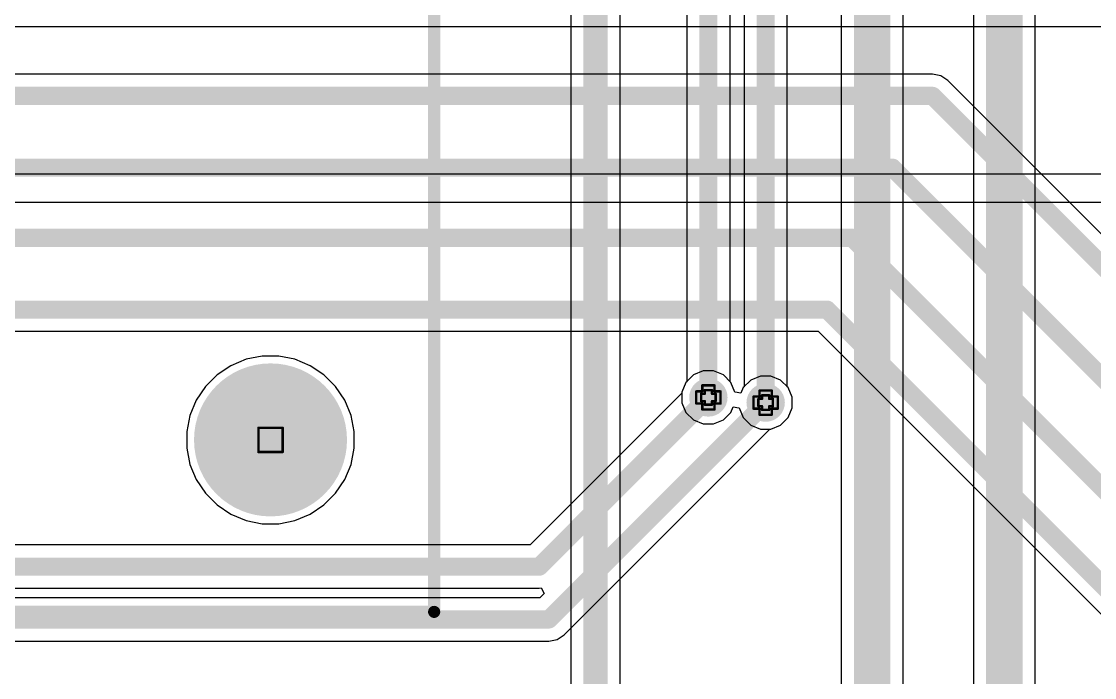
# Model space of a CAD drawing. Header units: inches. Extents: x -7 to 5163, y -3 to 5149.
# Drawn here: x 103.37 to 125.84, y 67.67 to 81.41 of the extents above; entities that cross this region are included whole.
import ezdxf

# ---------------------------------------------------------------- set-up
doc = ezdxf.new("R2010")
doc.units = ezdxf.units.IN
for name, color, linetype in [('Bottom Layer', 5, 'Continuous'), ('Bottom Solder', 6, 'Continuous'), ('Drill Drawing', 1, 'Continuous'), ('GND', 76, 'Continuous'), ('Multi-Layer', 9, 'Continuous'), ('Pad Holes', 156, 'Continuous'), ('PWR', 16, 'Continuous'), ('Top Layer', 1, 'Continuous'), ('Top Overlay', 2, 'Continuous'), ('Top Solder', 216, 'Continuous'), ('Via Holes', 16, 'Continuous')]:
    doc.layers.add(name, color=color, linetype=linetype)

msp = doc.modelspace()

# ---------------------------------------------------------------- hatches: boundary and pattern name
at = {"layer": 'Bottom Layer'}
h = msp.add_hatch(color=5, dxfattribs=at)
edge = h.paths.add_edge_path()
edge.add_arc((108.585, 72.644), 1.5, 0, 360)
h = msp.add_hatch(color=5, dxfattribs=at)
edge = h.paths.add_edge_path()
edge.add_arc((117.754, 73.533), 0.3, 0, 360)
h = msp.add_hatch(color=5, dxfattribs=at)
edge = h.paths.add_edge_path()
edge.add_arc((118.954, 73.425), 0.3, 0, 360)
at = {"layer": 'Bottom Solder'}
h = msp.add_hatch(color=6, dxfattribs=at)
edge = h.paths.add_edge_path()
edge.add_arc((108.585, 72.644), 1.602, 0, 360)
h = msp.add_hatch(color=6, dxfattribs=at)
edge = h.paths.add_edge_path()
edge.add_arc((117.754, 73.533), 0.402, 0, 360)
h = msp.add_hatch(color=6, dxfattribs=at)
edge = h.paths.add_edge_path()
edge.add_arc((118.954, 73.425), 0.402, 0, 360)
at = {"layer": 'GND'}
h = msp.add_hatch(color=76, dxfattribs=at)
edge = h.paths.add_edge_path()
edge.add_arc((108.585, 72.644), 1.5, 0, 360)
h = msp.add_hatch(color=76, dxfattribs=at)
edge = h.paths.add_edge_path()
edge.add_arc((117.754, 73.533), 0.3, 0, 360)
h = msp.add_hatch(color=76, dxfattribs=at)
edge = h.paths.add_edge_path()
edge.add_arc((118.954, 73.425), 0.3, 0, 360)
at = {"layer": 'Multi-Layer'}
h = msp.add_hatch(color=9, dxfattribs=at)
edge = h.paths.add_edge_path()
edge.add_arc((108.585, 72.644), 1.5, 0, 360)
at = {"layer": 'Pad Holes'}
h = msp.add_hatch(color=7, dxfattribs=at)
edge = h.paths.add_edge_path()
edge.add_arc((108.585, 72.644), 1.5, 0, 360)
at = {"layer": 'PWR'}
h = msp.add_hatch(color=16, dxfattribs=at)
edge = h.paths.add_edge_path()
edge.add_arc((108.585, 72.644), 1.5, 0, 360)
h = msp.add_hatch(color=16, dxfattribs=at)
edge = h.paths.add_edge_path()
edge.add_arc((117.754, 73.533), 0.3, 0, 360)
h = msp.add_hatch(color=16, dxfattribs=at)
edge = h.paths.add_edge_path()
edge.add_arc((118.954, 73.425), 0.3, 0, 360)
at = {"layer": 'Top Layer'}
h = msp.add_hatch(color=1, dxfattribs=at)
edge = h.paths.add_edge_path()
edge.add_arc((108.585, 72.644), 1.5, 0, 360)
h = msp.add_hatch(color=1, dxfattribs=at)
edge = h.paths.add_edge_path()
edge.add_arc((117.754, 73.533), 0.3, 0, 360)
h = msp.add_hatch(color=1, dxfattribs=at)
edge = h.paths.add_edge_path()
edge.add_arc((118.954, 73.425), 0.3, 0, 360)
at = {"layer": 'Top Solder'}
h = msp.add_hatch(color=216, dxfattribs=at)
edge = h.paths.add_edge_path()
edge.add_arc((108.585, 72.644), 1.602, 0, 360)
h = msp.add_hatch(color=216, dxfattribs=at)
edge = h.paths.add_edge_path()
edge.add_arc((117.754, 73.533), 0.402, 0, 360)
h = msp.add_hatch(color=216, dxfattribs=at)
edge = h.paths.add_edge_path()
edge.add_arc((118.954, 73.425), 0.402, 0, 360)
at = {"layer": 'Via Holes'}
h = msp.add_hatch(color=7, dxfattribs=at)
edge = h.paths.add_edge_path()
edge.add_arc((117.754, 73.533), 0.15, 0, 360)
h = msp.add_hatch(color=7, dxfattribs=at)
edge = h.paths.add_edge_path()
edge.add_arc((118.954, 73.425), 0.15, 0, 360)

# ---------------------------------------------------------------- linework, layer by layer
at = {"layer": 'Bottom Layer'}
for p, q in [((124.599, 56.197), (124.599, 120.167)), ((123.305, 119.899), (123.305, 56.197)), ((121.831, 40.183), (121.831, 118.109)), ((118.208, 73.863), (118.208, 91.948)), ((117.301, 91.76), (117.301, 73.863)), ((114.874, 90.671), (114.874, 55.358)), ((115.91, 55.143), (115.91, 90.671)), ((120.536, 85.093), (120.536, 40.183)), ((118.501, 84.461), (118.501, 73.756)), ((119.407, 73.756), (119.407, 84.273)), ((108.412, 74.398), (108.073, 74.331)), ((108.758, 74.398), (108.412, 74.398)), ((109.097, 74.331), (108.758, 74.398)), ((107.754, 74.198), (107.467, 74.006)), ((108.073, 74.331), (107.754, 74.198)), ((109.416, 74.198), (109.097, 74.331)), ((109.703, 74.006), (109.416, 74.198)), ((107.467, 74.006), (107.223, 73.762)), ((109.947, 73.762), (109.703, 74.006)), ((107.223, 73.762), (107.031, 73.475)), ((110.139, 73.475), (109.947, 73.762)), ((117.285, 73.847), (117.2, 73.643)), ((117.301, 73.863), (117.285, 73.847)), ((118.224, 73.847), (118.208, 73.863)), ((118.308, 73.645), (118.224, 73.847)), ((118.484, 73.739), (118.435, 73.622)), ((118.501, 73.756), (118.484, 73.739)), ((119.423, 73.739), (119.407, 73.756)), ((119.508, 73.536), (119.423, 73.739)), ((117.2, 73.643), (117.2, 73.423)), ((118.315, 73.642), (118.308, 73.645)), ((118.435, 73.622), (118.315, 73.642)), ((119.508, 73.315), (119.508, 73.536)), ((107.031, 73.475), (106.898, 73.156)), ((110.272, 73.156), (110.139, 73.475)), ((117.2, 73.423), (117.285, 73.219)), ((118.224, 73.219), (118.273, 73.337)), ((118.273, 73.337), (118.393, 73.316)), ((118.393, 73.316), (118.401, 73.313)), ((118.401, 73.313), (118.484, 73.112)), ((119.423, 73.112), (119.508, 73.315)), ((106.898, 73.156), (106.831, 72.817)), ((110.339, 72.817), (110.272, 73.156)), ((117.285, 73.219), (117.441, 73.063)), ((117.441, 73.063), (117.644, 72.979)), ((117.865, 72.979), (118.068, 73.063)), ((118.068, 73.063), (118.224, 73.219)), ((118.484, 73.112), (118.64, 72.956)), ((119.268, 72.956), (119.423, 73.112)), ((106.831, 72.817), (106.831, 72.471)), ((110.339, 72.471), (110.339, 72.817)), ((117.644, 72.979), (117.865, 72.979)), ((118.64, 72.956), (118.844, 72.871)), ((118.844, 72.871), (119.064, 72.871)), ((119.064, 72.871), (119.268, 72.956)), ((106.831, 72.471), (106.898, 72.132)), ((110.272, 72.132), (110.339, 72.471)), ((106.898, 72.132), (107.031, 71.813)), ((110.139, 71.813), (110.272, 72.132)), ((107.031, 71.813), (107.223, 71.526)), ((109.947, 71.526), (110.139, 71.813)), ((107.223, 71.526), (107.467, 71.282)), ((109.703, 71.282), (109.947, 71.526)), ((107.467, 71.282), (107.754, 71.09)), ((109.416, 71.09), (109.703, 71.282)), ((107.754, 71.09), (108.073, 70.957)), ((109.097, 70.957), (109.416, 71.09)), ((108.073, 70.957), (108.412, 70.89)), ((108.412, 70.89), (108.758, 70.89)), ((108.758, 70.89), (109.097, 70.957))]:
    msp.add_line(p, q, dxfattribs=at)
for points in [[(123.952, 56.197, 0.762, 0.762, 0), (123.952, 120.167, 0.762, 0.762, 0)], [(121.183, 40.183, 0.762, 0.762, 0), (121.183, 118.109, 0.762, 0.762, 0)], [(117.754, 73.533, 0.381, 0.381, 0), (117.754, 91.948, 0.381, 0.381, 0)], [(115.392, 55.143, 0.508, 0.508, 0), (115.392, 90.868, 0.508, 0.508, 0)], [(118.954, 73.425, 0.381, 0.381, 0), (118.954, 84.461, 0.381, 0.381, 0)]]:
    msp.add_lwpolyline(points, format="xyseb", dxfattribs=at)
for points in [[(117.659, 73.533, 0.191, 0.191, 1), (117.85, 73.533, 0.191, 0.191, 1)], [(118.859, 73.425, 0.191, 0.191, 1), (119.049, 73.425, 0.191, 0.191, 1)]]:
    msp.add_lwpolyline(points, format="xyseb", close=True, dxfattribs=at)
at = {"layer": 'Drill Drawing'}
for points in [[(117.627, 73.66, 0.0508, 0.0508, 0), (117.627, 73.787, 0.0508, 0.0508, 0)], [(117.627, 73.787, 0.0508, 0.0508, 0), (117.881, 73.787, 0.0508, 0.0508, 0)], [(117.678, 73.609, 0.0508, 0.0508, 0), (117.678, 73.685, 0.0508, 0.0508, 0)], [(117.678, 73.685, 0.0508, 0.0508, 0), (117.831, 73.685, 0.0508, 0.0508, 0)], [(117.831, 73.609, 0.0508, 0.0508, 0), (117.831, 73.685, 0.0508, 0.0508, 0)], [(117.881, 73.66, 0.0508, 0.0508, 0), (117.881, 73.787, 0.0508, 0.0508, 0)], [(117.5, 73.406, 0.0508, 0.0508, 0), (117.5, 73.66, 0.0508, 0.0508, 0)], [(117.5, 73.66, 0.0508, 0.0508, 0), (117.627, 73.66, 0.0508, 0.0508, 0)], [(117.602, 73.457, 0.0508, 0.0508, 0), (117.602, 73.609, 0.0508, 0.0508, 0)], [(117.602, 73.609, 0.0508, 0.0508, 0), (117.678, 73.609, 0.0508, 0.0508, 0)], [(117.602, 73.457, 0.0508, 0.0508, 0), (117.678, 73.457, 0.0508, 0.0508, 0)], [(117.678, 73.381, 0.0508, 0.0508, 0), (117.678, 73.457, 0.0508, 0.0508, 0)], [(117.831, 73.609, 0.0508, 0.0508, 0), (117.907, 73.609, 0.0508, 0.0508, 0)], [(117.831, 73.457, 0.0508, 0.0508, 0), (117.907, 73.457, 0.0508, 0.0508, 0)], [(117.831, 73.381, 0.0508, 0.0508, 0), (117.831, 73.457, 0.0508, 0.0508, 0)], [(117.881, 73.66, 0.0508, 0.0508, 0), (118.008, 73.66, 0.0508, 0.0508, 0)], [(117.907, 73.457, 0.0508, 0.0508, 0), (117.907, 73.609, 0.0508, 0.0508, 0)], [(118.008, 73.406, 0.0508, 0.0508, 0), (118.008, 73.66, 0.0508, 0.0508, 0)], [(118.7, 73.298, 0.0508, 0.0508, 0), (118.7, 73.552, 0.0508, 0.0508, 0)], [(118.7, 73.552, 0.0508, 0.0508, 0), (118.827, 73.552, 0.0508, 0.0508, 0)], [(118.801, 73.349, 0.0508, 0.0508, 0), (118.801, 73.502, 0.0508, 0.0508, 0)], [(118.801, 73.502, 0.0508, 0.0508, 0), (118.878, 73.502, 0.0508, 0.0508, 0)], [(118.827, 73.552, 0.0508, 0.0508, 0), (118.827, 73.679, 0.0508, 0.0508, 0)], [(118.827, 73.679, 0.0508, 0.0508, 0), (119.081, 73.679, 0.0508, 0.0508, 0)], [(118.878, 73.502, 0.0508, 0.0508, 0), (118.878, 73.578, 0.0508, 0.0508, 0)], [(118.878, 73.578, 0.0508, 0.0508, 0), (119.03, 73.578, 0.0508, 0.0508, 0)], [(119.03, 73.502, 0.0508, 0.0508, 0), (119.03, 73.578, 0.0508, 0.0508, 0)], [(119.03, 73.502, 0.0508, 0.0508, 0), (119.106, 73.502, 0.0508, 0.0508, 0)], [(119.081, 73.552, 0.0508, 0.0508, 0), (119.081, 73.679, 0.0508, 0.0508, 0)], [(119.081, 73.552, 0.0508, 0.0508, 0), (119.208, 73.552, 0.0508, 0.0508, 0)], [(119.106, 73.349, 0.0508, 0.0508, 0), (119.106, 73.502, 0.0508, 0.0508, 0)], [(119.208, 73.298, 0.0508, 0.0508, 0), (119.208, 73.552, 0.0508, 0.0508, 0)], [(117.5, 73.406, 0.0508, 0.0508, 0), (117.627, 73.406, 0.0508, 0.0508, 0)], [(117.627, 73.279, 0.0508, 0.0508, 0), (117.627, 73.406, 0.0508, 0.0508, 0)], [(117.627, 73.279, 0.0508, 0.0508, 0), (117.881, 73.279, 0.0508, 0.0508, 0)], [(117.678, 73.381, 0.0508, 0.0508, 0), (117.831, 73.381, 0.0508, 0.0508, 0)], [(117.881, 73.406, 0.0508, 0.0508, 0), (118.008, 73.406, 0.0508, 0.0508, 0)], [(117.881, 73.279, 0.0508, 0.0508, 0), (117.881, 73.406, 0.0508, 0.0508, 0)], [(118.7, 73.298, 0.0508, 0.0508, 0), (118.827, 73.298, 0.0508, 0.0508, 0)], [(118.801, 73.349, 0.0508, 0.0508, 0), (118.878, 73.349, 0.0508, 0.0508, 0)], [(118.827, 73.171, 0.0508, 0.0508, 0), (118.827, 73.298, 0.0508, 0.0508, 0)], [(118.878, 73.273, 0.0508, 0.0508, 0), (118.878, 73.349, 0.0508, 0.0508, 0)], [(118.878, 73.273, 0.0508, 0.0508, 0), (119.03, 73.273, 0.0508, 0.0508, 0)], [(119.03, 73.349, 0.0508, 0.0508, 0), (119.106, 73.349, 0.0508, 0.0508, 0)], [(119.03, 73.273, 0.0508, 0.0508, 0), (119.03, 73.349, 0.0508, 0.0508, 0)], [(119.081, 73.298, 0.0508, 0.0508, 0), (119.208, 73.298, 0.0508, 0.0508, 0)], [(119.081, 73.171, 0.0508, 0.0508, 0), (119.081, 73.298, 0.0508, 0.0508, 0)], [(118.827, 73.171, 0.0508, 0.0508, 0), (119.081, 73.171, 0.0508, 0.0508, 0)], [(108.331, 72.898, 0.0508, 0.0508, 0), (108.839, 72.898, 0.0508, 0.0508, 0)], [(108.331, 72.39, 0.0508, 0.0508, 0), (108.331, 72.898, 0.0508, 0.0508, 0)], [(108.839, 72.39, 0.0508, 0.0508, 0), (108.839, 72.898, 0.0508, 0.0508, 0)], [(108.331, 72.39, 0.0508, 0.0508, 0), (108.839, 72.39, 0.0508, 0.0508, 0)]]:
    msp.add_lwpolyline(points, format="xyseb", dxfattribs=at)
for points in [[(117.615, 73.787, 0.0254, 0.0254, 1), (117.64, 73.787, 0.0254, 0.0254, 1)], [(117.615, 73.787, 0.0254, 0.0254, 1), (117.64, 73.787, 0.0254, 0.0254, 1)], [(117.666, 73.685, 0.0254, 0.0254, 1), (117.691, 73.685, 0.0254, 0.0254, 1)], [(117.666, 73.685, 0.0254, 0.0254, 1), (117.691, 73.685, 0.0254, 0.0254, 1)], [(117.818, 73.685, 0.0254, 0.0254, 1), (117.843, 73.685, 0.0254, 0.0254, 1)], [(117.818, 73.685, 0.0254, 0.0254, 1), (117.843, 73.685, 0.0254, 0.0254, 1)], [(117.869, 73.787, 0.0254, 0.0254, 1), (117.894, 73.787, 0.0254, 0.0254, 1)], [(117.869, 73.787, 0.0254, 0.0254, 1), (117.894, 73.787, 0.0254, 0.0254, 1)], [(117.488, 73.66, 0.0254, 0.0254, 1), (117.513, 73.66, 0.0254, 0.0254, 1)], [(117.488, 73.66, 0.0254, 0.0254, 1), (117.513, 73.66, 0.0254, 0.0254, 1)], [(117.589, 73.609, 0.0254, 0.0254, 1), (117.615, 73.609, 0.0254, 0.0254, 1)], [(117.589, 73.609, 0.0254, 0.0254, 1), (117.615, 73.609, 0.0254, 0.0254, 1)], [(117.589, 73.457, 0.0254, 0.0254, 1), (117.615, 73.457, 0.0254, 0.0254, 1)], [(117.589, 73.457, 0.0254, 0.0254, 1), (117.615, 73.457, 0.0254, 0.0254, 1)], [(117.615, 73.66, 0.0254, 0.0254, 1), (117.64, 73.66, 0.0254, 0.0254, 1)], [(117.615, 73.66, 0.0254, 0.0254, 1), (117.64, 73.66, 0.0254, 0.0254, 1)], [(117.666, 73.609, 0.0254, 0.0254, 1), (117.691, 73.609, 0.0254, 0.0254, 1)], [(117.666, 73.609, 0.0254, 0.0254, 1), (117.691, 73.609, 0.0254, 0.0254, 1)], [(117.666, 73.457, 0.0254, 0.0254, 1), (117.691, 73.457, 0.0254, 0.0254, 1)], [(117.666, 73.457, 0.0254, 0.0254, 1), (117.691, 73.457, 0.0254, 0.0254, 1)], [(117.818, 73.609, 0.0254, 0.0254, 1), (117.843, 73.609, 0.0254, 0.0254, 1)], [(117.818, 73.609, 0.0254, 0.0254, 1), (117.843, 73.609, 0.0254, 0.0254, 1)], [(117.818, 73.457, 0.0254, 0.0254, 1), (117.843, 73.457, 0.0254, 0.0254, 1)], [(117.818, 73.457, 0.0254, 0.0254, 1), (117.843, 73.457, 0.0254, 0.0254, 1)], [(117.869, 73.66, 0.0254, 0.0254, 1), (117.894, 73.66, 0.0254, 0.0254, 1)], [(117.869, 73.66, 0.0254, 0.0254, 1), (117.894, 73.66, 0.0254, 0.0254, 1)], [(117.894, 73.609, 0.0254, 0.0254, 1), (117.92, 73.609, 0.0254, 0.0254, 1)], [(117.894, 73.609, 0.0254, 0.0254, 1), (117.92, 73.609, 0.0254, 0.0254, 1)], [(117.894, 73.457, 0.0254, 0.0254, 1), (117.92, 73.457, 0.0254, 0.0254, 1)], [(117.894, 73.457, 0.0254, 0.0254, 1), (117.92, 73.457, 0.0254, 0.0254, 1)], [(117.996, 73.66, 0.0254, 0.0254, 1), (118.021, 73.66, 0.0254, 0.0254, 1)], [(117.996, 73.66, 0.0254, 0.0254, 1), (118.021, 73.66, 0.0254, 0.0254, 1)], [(118.687, 73.552, 0.0254, 0.0254, 1), (118.712, 73.552, 0.0254, 0.0254, 1)], [(118.687, 73.552, 0.0254, 0.0254, 1), (118.712, 73.552, 0.0254, 0.0254, 1)], [(118.789, 73.502, 0.0254, 0.0254, 1), (118.814, 73.502, 0.0254, 0.0254, 1)], [(118.789, 73.502, 0.0254, 0.0254, 1), (118.814, 73.502, 0.0254, 0.0254, 1)], [(118.814, 73.679, 0.0254, 0.0254, 1), (118.839, 73.679, 0.0254, 0.0254, 1)], [(118.814, 73.679, 0.0254, 0.0254, 1), (118.839, 73.679, 0.0254, 0.0254, 1)], [(118.814, 73.552, 0.0254, 0.0254, 1), (118.839, 73.552, 0.0254, 0.0254, 1)], [(118.814, 73.552, 0.0254, 0.0254, 1), (118.839, 73.552, 0.0254, 0.0254, 1)], [(118.865, 73.578, 0.0254, 0.0254, 1), (118.89, 73.578, 0.0254, 0.0254, 1)], [(118.865, 73.578, 0.0254, 0.0254, 1), (118.89, 73.578, 0.0254, 0.0254, 1)], [(118.865, 73.502, 0.0254, 0.0254, 1), (118.89, 73.502, 0.0254, 0.0254, 1)], [(118.865, 73.502, 0.0254, 0.0254, 1), (118.89, 73.502, 0.0254, 0.0254, 1)], [(119.017, 73.578, 0.0254, 0.0254, 1), (119.043, 73.578, 0.0254, 0.0254, 1)], [(119.017, 73.578, 0.0254, 0.0254, 1), (119.043, 73.578, 0.0254, 0.0254, 1)], [(119.017, 73.502, 0.0254, 0.0254, 1), (119.043, 73.502, 0.0254, 0.0254, 1)], [(119.017, 73.502, 0.0254, 0.0254, 1), (119.043, 73.502, 0.0254, 0.0254, 1)], [(119.068, 73.679, 0.0254, 0.0254, 1), (119.093, 73.679, 0.0254, 0.0254, 1)], [(119.068, 73.679, 0.0254, 0.0254, 1), (119.093, 73.679, 0.0254, 0.0254, 1)], [(119.068, 73.552, 0.0254, 0.0254, 1), (119.093, 73.552, 0.0254, 0.0254, 1)], [(119.068, 73.552, 0.0254, 0.0254, 1), (119.093, 73.552, 0.0254, 0.0254, 1)], [(119.093, 73.502, 0.0254, 0.0254, 1), (119.119, 73.502, 0.0254, 0.0254, 1)], [(119.093, 73.502, 0.0254, 0.0254, 1), (119.119, 73.502, 0.0254, 0.0254, 1)], [(119.195, 73.552, 0.0254, 0.0254, 1), (119.22, 73.552, 0.0254, 0.0254, 1)], [(119.195, 73.552, 0.0254, 0.0254, 1), (119.22, 73.552, 0.0254, 0.0254, 1)], [(117.488, 73.406, 0.0254, 0.0254, 1), (117.513, 73.406, 0.0254, 0.0254, 1)], [(117.488, 73.406, 0.0254, 0.0254, 1), (117.513, 73.406, 0.0254, 0.0254, 1)], [(117.615, 73.406, 0.0254, 0.0254, 1), (117.64, 73.406, 0.0254, 0.0254, 1)], [(117.615, 73.406, 0.0254, 0.0254, 1), (117.64, 73.406, 0.0254, 0.0254, 1)], [(117.615, 73.279, 0.0254, 0.0254, 1), (117.64, 73.279, 0.0254, 0.0254, 1)], [(117.615, 73.279, 0.0254, 0.0254, 1), (117.64, 73.279, 0.0254, 0.0254, 1)], [(117.666, 73.381, 0.0254, 0.0254, 1), (117.691, 73.381, 0.0254, 0.0254, 1)], [(117.666, 73.381, 0.0254, 0.0254, 1), (117.691, 73.381, 0.0254, 0.0254, 1)], [(117.818, 73.381, 0.0254, 0.0254, 1), (117.843, 73.381, 0.0254, 0.0254, 1)], [(117.818, 73.381, 0.0254, 0.0254, 1), (117.843, 73.381, 0.0254, 0.0254, 1)], [(117.869, 73.406, 0.0254, 0.0254, 1), (117.894, 73.406, 0.0254, 0.0254, 1)], [(117.869, 73.406, 0.0254, 0.0254, 1), (117.894, 73.406, 0.0254, 0.0254, 1)], [(117.869, 73.279, 0.0254, 0.0254, 1), (117.894, 73.279, 0.0254, 0.0254, 1)], [(117.869, 73.279, 0.0254, 0.0254, 1), (117.894, 73.279, 0.0254, 0.0254, 1)], [(117.996, 73.406, 0.0254, 0.0254, 1), (118.021, 73.406, 0.0254, 0.0254, 1)], [(117.996, 73.406, 0.0254, 0.0254, 1), (118.021, 73.406, 0.0254, 0.0254, 1)], [(118.687, 73.298, 0.0254, 0.0254, 1), (118.712, 73.298, 0.0254, 0.0254, 1)], [(118.687, 73.298, 0.0254, 0.0254, 1), (118.712, 73.298, 0.0254, 0.0254, 1)], [(118.789, 73.349, 0.0254, 0.0254, 1), (118.814, 73.349, 0.0254, 0.0254, 1)], [(118.789, 73.349, 0.0254, 0.0254, 1), (118.814, 73.349, 0.0254, 0.0254, 1)], [(118.814, 73.298, 0.0254, 0.0254, 1), (118.839, 73.298, 0.0254, 0.0254, 1)], [(118.814, 73.298, 0.0254, 0.0254, 1), (118.839, 73.298, 0.0254, 0.0254, 1)], [(118.865, 73.349, 0.0254, 0.0254, 1), (118.89, 73.349, 0.0254, 0.0254, 1)], [(118.865, 73.349, 0.0254, 0.0254, 1), (118.89, 73.349, 0.0254, 0.0254, 1)], [(118.865, 73.273, 0.0254, 0.0254, 1), (118.89, 73.273, 0.0254, 0.0254, 1)], [(118.865, 73.273, 0.0254, 0.0254, 1), (118.89, 73.273, 0.0254, 0.0254, 1)], [(119.017, 73.349, 0.0254, 0.0254, 1), (119.043, 73.349, 0.0254, 0.0254, 1)], [(119.017, 73.349, 0.0254, 0.0254, 1), (119.043, 73.349, 0.0254, 0.0254, 1)], [(119.017, 73.273, 0.0254, 0.0254, 1), (119.043, 73.273, 0.0254, 0.0254, 1)], [(119.017, 73.273, 0.0254, 0.0254, 1), (119.043, 73.273, 0.0254, 0.0254, 1)], [(119.068, 73.298, 0.0254, 0.0254, 1), (119.093, 73.298, 0.0254, 0.0254, 1)], [(119.068, 73.298, 0.0254, 0.0254, 1), (119.093, 73.298, 0.0254, 0.0254, 1)], [(119.093, 73.349, 0.0254, 0.0254, 1), (119.119, 73.349, 0.0254, 0.0254, 1)], [(119.093, 73.349, 0.0254, 0.0254, 1), (119.119, 73.349, 0.0254, 0.0254, 1)], [(119.195, 73.298, 0.0254, 0.0254, 1), (119.22, 73.298, 0.0254, 0.0254, 1)], [(119.195, 73.298, 0.0254, 0.0254, 1), (119.22, 73.298, 0.0254, 0.0254, 1)], [(118.814, 73.171, 0.0254, 0.0254, 1), (118.839, 73.171, 0.0254, 0.0254, 1)], [(118.814, 73.171, 0.0254, 0.0254, 1), (118.839, 73.171, 0.0254, 0.0254, 1)], [(119.068, 73.171, 0.0254, 0.0254, 1), (119.093, 73.171, 0.0254, 0.0254, 1)], [(119.068, 73.171, 0.0254, 0.0254, 1), (119.093, 73.171, 0.0254, 0.0254, 1)], [(108.318, 72.898, 0.0254, 0.0254, 1), (108.344, 72.898, 0.0254, 0.0254, 1)], [(108.318, 72.898, 0.0254, 0.0254, 1), (108.344, 72.898, 0.0254, 0.0254, 1)], [(108.826, 72.898, 0.0254, 0.0254, 1), (108.852, 72.898, 0.0254, 0.0254, 1)], [(108.826, 72.898, 0.0254, 0.0254, 1), (108.852, 72.898, 0.0254, 0.0254, 1)], [(108.318, 72.39, 0.0254, 0.0254, 1), (108.344, 72.39, 0.0254, 0.0254, 1)], [(108.318, 72.39, 0.0254, 0.0254, 1), (108.344, 72.39, 0.0254, 0.0254, 1)], [(108.826, 72.39, 0.0254, 0.0254, 1), (108.852, 72.39, 0.0254, 0.0254, 1)], [(108.826, 72.39, 0.0254, 0.0254, 1), (108.852, 72.39, 0.0254, 0.0254, 1)]]:
    msp.add_lwpolyline(points, format="xyseb", close=True, dxfattribs=at)
at = {"layer": 'GND'}
for p, q in [((108.412, 74.398), (108.073, 74.331)), ((108.758, 74.398), (108.412, 74.398)), ((109.097, 74.331), (108.758, 74.398)), ((107.754, 74.198), (107.467, 74.006)), ((108.073, 74.331), (107.754, 74.198)), ((109.416, 74.198), (109.097, 74.331)), ((109.703, 74.006), (109.416, 74.198)), ((107.467, 74.006), (107.223, 73.762)), ((109.947, 73.762), (109.703, 74.006)), ((117.441, 74.003), (117.285, 73.847)), ((117.644, 74.087), (117.441, 74.003)), ((117.865, 74.087), (117.644, 74.087)), ((118.068, 74.003), (117.865, 74.087)), ((118.224, 73.847), (118.068, 74.003)), ((118.844, 73.979), (118.64, 73.895)), ((119.064, 73.979), (118.844, 73.979)), ((119.268, 73.895), (119.064, 73.979)), ((107.223, 73.762), (107.031, 73.475)), ((110.139, 73.475), (109.947, 73.762)), ((117.285, 73.847), (117.2, 73.643)), ((118.308, 73.645), (118.224, 73.847)), ((118.484, 73.739), (118.435, 73.622)), ((118.64, 73.895), (118.484, 73.739)), ((119.423, 73.739), (119.268, 73.895)), ((119.508, 73.536), (119.423, 73.739)), ((117.2, 73.643), (117.2, 73.423)), ((118.315, 73.642), (118.308, 73.645)), ((118.435, 73.622), (118.315, 73.642)), ((119.508, 73.315), (119.508, 73.536)), ((107.031, 73.475), (106.898, 73.156)), ((110.272, 73.156), (110.139, 73.475)), ((117.2, 73.423), (117.285, 73.219)), ((118.224, 73.219), (118.273, 73.337)), ((118.273, 73.337), (118.393, 73.316)), ((118.393, 73.316), (118.401, 73.313)), ((118.401, 73.313), (118.484, 73.112)), ((119.423, 73.112), (119.508, 73.315)), ((106.898, 73.156), (106.831, 72.817)), ((110.339, 72.817), (110.272, 73.156)), ((117.285, 73.219), (117.441, 73.063)), ((117.441, 73.063), (117.644, 72.979)), ((117.865, 72.979), (118.068, 73.063)), ((118.068, 73.063), (118.224, 73.219)), ((118.484, 73.112), (118.64, 72.956)), ((119.268, 72.956), (119.423, 73.112)), ((106.831, 72.817), (106.831, 72.471)), ((110.339, 72.471), (110.339, 72.817)), ((117.644, 72.979), (117.865, 72.979)), ((118.64, 72.956), (118.844, 72.871)), ((118.844, 72.871), (119.064, 72.871)), ((119.064, 72.871), (119.268, 72.956)), ((106.831, 72.471), (106.898, 72.132)), ((110.272, 72.132), (110.339, 72.471)), ((106.898, 72.132), (107.031, 71.813)), ((110.139, 71.813), (110.272, 72.132)), ((107.031, 71.813), (107.223, 71.526)), ((109.947, 71.526), (110.139, 71.813)), ((107.223, 71.526), (107.467, 71.282)), ((109.703, 71.282), (109.947, 71.526)), ((107.467, 71.282), (107.754, 71.09)), ((109.416, 71.09), (109.703, 71.282)), ((107.754, 71.09), (108.073, 70.957)), ((109.097, 70.957), (109.416, 71.09)), ((108.073, 70.957), (108.412, 70.89)), ((108.412, 70.89), (108.758, 70.89)), ((108.758, 70.89), (109.097, 70.957))]:
    msp.add_line(p, q, dxfattribs=at)
at = {"layer": 'PWR'}
for p, q in [((185.598, 78.207), (91.063, 78.207)), ((91.063, 77.622), (137.015, 77.622)), ((108.412, 74.398), (108.073, 74.331)), ((108.758, 74.398), (108.412, 74.398)), ((109.097, 74.331), (108.758, 74.398)), ((107.754, 74.198), (107.467, 74.006)), ((108.073, 74.331), (107.754, 74.198)), ((109.416, 74.198), (109.097, 74.331)), ((109.703, 74.006), (109.416, 74.198)), ((107.467, 74.006), (107.223, 73.762)), ((109.947, 73.762), (109.703, 74.006)), ((117.441, 74.003), (117.285, 73.847)), ((117.644, 74.087), (117.441, 74.003)), ((117.865, 74.087), (117.644, 74.087)), ((118.068, 74.003), (117.865, 74.087)), ((118.224, 73.847), (118.068, 74.003)), ((118.844, 73.979), (118.64, 73.895)), ((119.064, 73.979), (118.844, 73.979)), ((119.268, 73.895), (119.064, 73.979)), ((107.223, 73.762), (107.031, 73.475)), ((110.139, 73.475), (109.947, 73.762)), ((117.285, 73.847), (117.2, 73.643)), ((118.308, 73.645), (118.224, 73.847)), ((118.484, 73.739), (118.435, 73.622)), ((118.64, 73.895), (118.484, 73.739)), ((119.423, 73.739), (119.268, 73.895)), ((119.508, 73.536), (119.423, 73.739)), ((117.2, 73.643), (117.2, 73.423)), ((118.315, 73.642), (118.308, 73.645)), ((118.435, 73.622), (118.315, 73.642)), ((119.508, 73.315), (119.508, 73.536)), ((107.031, 73.475), (106.898, 73.156)), ((110.272, 73.156), (110.139, 73.475)), ((117.2, 73.423), (117.285, 73.219)), ((118.224, 73.219), (118.273, 73.337)), ((118.273, 73.337), (118.393, 73.316)), ((118.393, 73.316), (118.401, 73.313)), ((118.401, 73.313), (118.484, 73.112)), ((119.423, 73.112), (119.508, 73.315)), ((106.898, 73.156), (106.831, 72.817)), ((110.339, 72.817), (110.272, 73.156)), ((117.285, 73.219), (117.441, 73.063)), ((117.441, 73.063), (117.644, 72.979)), ((117.865, 72.979), (118.068, 73.063)), ((118.068, 73.063), (118.224, 73.219)), ((118.484, 73.112), (118.64, 72.956)), ((119.268, 72.956), (119.423, 73.112)), ((106.831, 72.817), (106.831, 72.471)), ((110.339, 72.471), (110.339, 72.817)), ((117.644, 72.979), (117.865, 72.979)), ((118.64, 72.956), (118.844, 72.871)), ((118.844, 72.871), (119.064, 72.871)), ((119.064, 72.871), (119.268, 72.956)), ((106.831, 72.471), (106.898, 72.132)), ((110.272, 72.132), (110.339, 72.471)), ((106.898, 72.132), (107.031, 71.813)), ((110.139, 71.813), (110.272, 72.132)), ((107.031, 71.813), (107.223, 71.526)), ((109.947, 71.526), (110.139, 71.813)), ((107.223, 71.526), (107.467, 71.282)), ((109.703, 71.282), (109.947, 71.526)), ((107.467, 71.282), (107.754, 71.09)), ((109.416, 71.09), (109.703, 71.282)), ((107.754, 71.09), (108.073, 70.957)), ((109.097, 70.957), (109.416, 71.09)), ((108.073, 70.957), (108.412, 70.89)), ((108.412, 70.89), (108.758, 70.89)), ((108.758, 70.89), (109.097, 70.957))]:
    msp.add_line(p, q, dxfattribs=at)
at = {"layer": 'Top Layer'}
for p, q in [((83.826, 81.301), (184.585, 81.301)), ((122.448, 80.3), (75.307, 80.3)), ((122.622, 80.266), (122.448, 80.3)), ((122.769, 80.168), (122.622, 80.266)), ((140.761, 62.175), (122.769, 80.168)), ((71.485, 74.918), (120.051, 74.918)), ((120.051, 74.918), (140.806, 54.163)), ((108.412, 74.398), (108.073, 74.331)), ((108.758, 74.398), (108.412, 74.398)), ((109.097, 74.331), (108.758, 74.398)), ((107.754, 74.198), (107.467, 74.006)), ((108.073, 74.331), (107.754, 74.198)), ((109.416, 74.198), (109.097, 74.331)), ((109.703, 74.006), (109.416, 74.198)), ((107.467, 74.006), (107.223, 73.762)), ((109.947, 73.762), (109.703, 74.006)), ((117.441, 74.003), (117.285, 73.847)), ((117.644, 74.087), (117.441, 74.003)), ((117.865, 74.087), (117.644, 74.087)), ((118.068, 74.003), (117.865, 74.087)), ((118.224, 73.847), (118.068, 74.003)), ((118.844, 73.979), (118.64, 73.895)), ((119.064, 73.979), (118.844, 73.979)), ((119.268, 73.895), (119.064, 73.979)), ((107.223, 73.762), (107.031, 73.475)), ((110.139, 73.475), (109.947, 73.762)), ((117.285, 73.847), (117.2, 73.643)), ((118.308, 73.645), (118.224, 73.847)), ((118.484, 73.739), (118.435, 73.622)), ((118.64, 73.895), (118.484, 73.739)), ((119.423, 73.739), (119.268, 73.895)), ((119.508, 73.536), (119.423, 73.739)), ((117.2, 73.62), (114.025, 70.445)), ((117.2, 73.643), (117.2, 73.62)), ((118.315, 73.642), (118.308, 73.645)), ((118.435, 73.622), (118.315, 73.642)), ((119.508, 73.315), (119.508, 73.536)), ((107.031, 73.475), (106.898, 73.156)), ((110.272, 73.156), (110.139, 73.475)), ((119.423, 73.112), (119.508, 73.315)), ((106.898, 73.156), (106.831, 72.817)), ((110.339, 72.817), (110.272, 73.156)), ((119.268, 72.956), (119.423, 73.112)), ((106.831, 72.817), (106.831, 72.471)), ((110.339, 72.471), (110.339, 72.817)), ((114.734, 68.564), (119.041, 72.871)), ((119.041, 72.871), (119.064, 72.871)), ((119.064, 72.871), (119.268, 72.956)), ((106.831, 72.471), (106.898, 72.132)), ((110.272, 72.132), (110.339, 72.471)), ((106.898, 72.132), (107.031, 71.813)), ((110.139, 71.813), (110.272, 72.132)), ((107.031, 71.813), (107.223, 71.526)), ((109.947, 71.526), (110.139, 71.813)), ((107.223, 71.526), (107.467, 71.282)), ((109.703, 71.282), (109.947, 71.526)), ((107.467, 71.282), (107.754, 71.09)), ((109.416, 71.09), (109.703, 71.282)), ((107.754, 71.09), (108.073, 70.957)), ((109.097, 70.957), (109.416, 71.09)), ((108.073, 70.957), (108.412, 70.89)), ((108.412, 70.89), (108.758, 70.89)), ((108.758, 70.89), (109.097, 70.957)), ((114.025, 70.445), (69.261, 70.445)), ((69.074, 69.538), (114.213, 69.538)), ((114.213, 69.538), (114.254, 69.546)), ((114.254, 69.546), (114.317, 69.429)), ((114.225, 69.338), (68.511, 69.338)), ((114.317, 69.429), (114.225, 69.338)), ((114.587, 68.466), (114.734, 68.564)), ((68.324, 68.432), (114.413, 68.432)), ((114.413, 68.432), (114.587, 68.466))]:
    msp.add_line(p, q, dxfattribs=at)
for points in [[(75.119, 79.847, 0.381, 0.381, 0), (122.448, 79.847, 0.381, 0.381, 0)], [(122.448, 79.847, 0.381, 0.381, 0), (140.573, 61.722, 0.381, 0.381, 0)], [(73.745, 78.343, 0.381, 0.381, 0), (121.61, 78.343, 0.381, 0.381, 0)], [(121.61, 78.343, 0.381, 0.381, 0), (140.771, 59.182, 0.381, 0.381, 0)], [(72.394, 76.875, 0.381, 0.381, 0), (120.767, 76.875, 0.381, 0.381, 0)], [(120.767, 76.875, 0.381, 0.381, 0), (141, 56.642, 0.381, 0.381, 0)], [(71.485, 75.371, 0.381, 0.381, 0), (120.239, 75.371, 0.381, 0.381, 0)], [(120.239, 75.371, 0.381, 0.381, 0), (141.127, 54.483, 0.381, 0.381, 0)], [(114.213, 69.991, 0.381, 0.381, 0), (117.754, 73.533, 0.381, 0.381, 0)], [(114.413, 68.885, 0.381, 0.381, 0), (118.954, 73.425, 0.381, 0.381, 0)], [(69.074, 69.991, 0.381, 0.381, 0), (114.213, 69.991, 0.381, 0.381, 0)], [(68.324, 68.885, 0.381, 0.381, 0), (114.413, 68.885, 0.381, 0.381, 0)]]:
    msp.add_lwpolyline(points, format="xyseb", dxfattribs=at)
for points in [[(122.353, 79.847, 0.191, 0.191, 1), (122.543, 79.847, 0.191, 0.191, 1)], [(122.353, 79.847, 0.191, 0.191, 1), (122.543, 79.847, 0.191, 0.191, 1)], [(121.515, 78.343, 0.191, 0.191, 1), (121.705, 78.343, 0.191, 0.191, 1)], [(121.515, 78.343, 0.191, 0.191, 1), (121.705, 78.343, 0.191, 0.191, 1)], [(120.672, 76.875, 0.191, 0.191, 1), (120.862, 76.875, 0.191, 0.191, 1)], [(120.672, 76.875, 0.191, 0.191, 1), (120.862, 76.875, 0.191, 0.191, 1)], [(120.143, 75.371, 0.191, 0.191, 1), (120.334, 75.371, 0.191, 0.191, 1)], [(120.143, 75.371, 0.191, 0.191, 1), (120.334, 75.371, 0.191, 0.191, 1)], [(117.659, 73.533, 0.191, 0.191, 1), (117.85, 73.533, 0.191, 0.191, 1)], [(118.859, 73.425, 0.191, 0.191, 1), (119.049, 73.425, 0.191, 0.191, 1)], [(114.117, 69.991, 0.191, 0.191, 1), (114.308, 69.991, 0.191, 0.191, 1)], [(114.117, 69.991, 0.191, 0.191, 1), (114.308, 69.991, 0.191, 0.191, 1)], [(114.318, 68.885, 0.191, 0.191, 1), (114.508, 68.885, 0.191, 0.191, 1)], [(114.318, 68.885, 0.191, 0.191, 1), (114.508, 68.885, 0.191, 0.191, 1)]]:
    msp.add_lwpolyline(points, format="xyseb", close=True, dxfattribs=at)
at = {"layer": 'Top Overlay'}
for points in [[(112.012, 69.043, 0.254, 0.254, 0), (112.012, 111.043, 0.254, 0.254, 0)], [(80.012, 69.043, 0.254, 0.254, 0), (112.012, 69.043, 0.254, 0.254, 0)]]:
    msp.add_lwpolyline(points, format="xyseb", dxfattribs=at)
msp.add_lwpolyline([(111.948, 69.043, 0.127, 0.127, 1), (112.075, 69.043, 0.127, 0.127, 1)], format="xyseb", close=True, dxfattribs=at)
msp.add_lwpolyline([(111.948, 69.043, 0.127, 0.127, 1), (112.075, 69.043, 0.127, 0.127, 1)], format="xyseb", close=True, dxfattribs=at)

doc.saveas('drawing.dxf')
